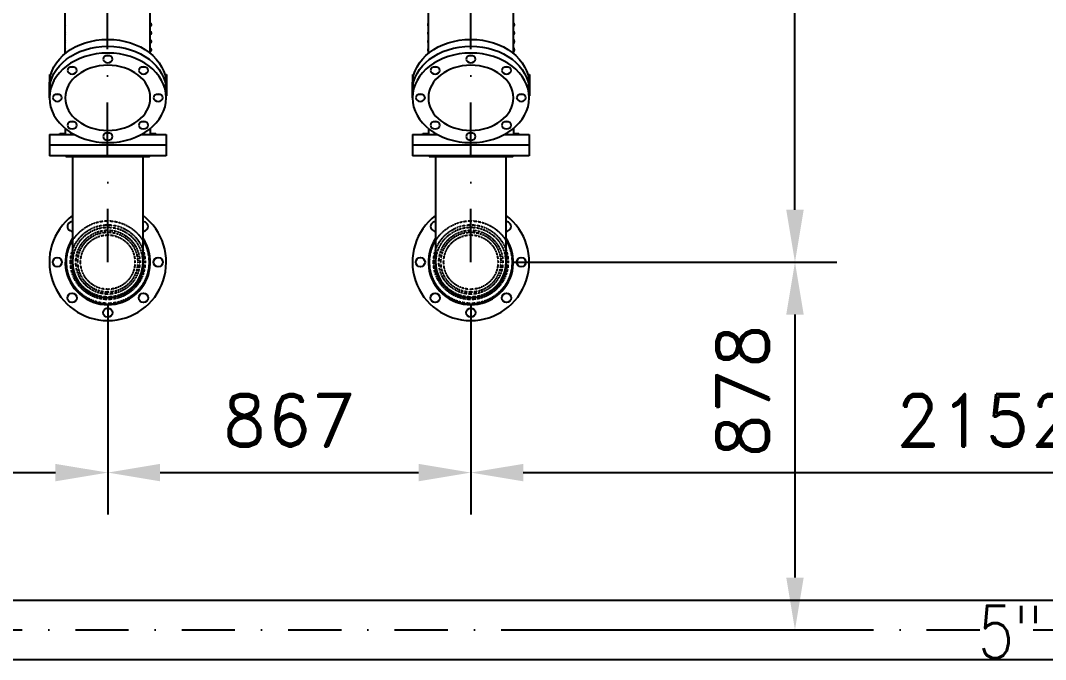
# Model space of a CAD drawing. Header units: millimetres. Extents: x -312439 to 477422, y -331570 to 212570.
# Drawn here: x 360834 to 363282, y 154862 to 156387 of the extents above; entities that cross this region are included whole.
import ezdxf

# ---------------------------------------------------------------- set-up
doc = ezdxf.new("R2010")
doc.units = ezdxf.units.MM
doc.linetypes.add('DASHDOT', pattern=[25.4, 12.7, -6.35, 0, -6.35])
doc.linetypes.add('DASHED', pattern=[0.75, 0.5, -0.25])
doc.layers.add('ARCONDTEXTO', color=4, linetype='Continuous')
doc.styles.add('ROMAND', font='ROMAND.SHX')
doc.styles.add('ROMANS', font='romans.shx', dxfattribs={"height": 187.5})
doc.dimstyles.new('1-50 (MILIMETRO)', dxfattribs={"dimscale": 0, "dimtxt": 125, "dimasz": 125, "dimexe": 100, "dimexo": 100, "dimgap": 50, "dimtad": 0, "dimdec": 0, "dimzin": 0, "dimdsep": 46, "dimtxsty": 'ROMAND', "dimcen": -390, "dimclrd": 1, "dimclre": 1, "dimclrt": 3, "dimadec": 0, "dimazin": 0, "dimtfac": 1, "dimtdec": 0, "dimtix": 1, "dimtmove": 2, "dimatfit": 2, "dimfxl": 1, "dimtvp": 1, "dimtolj": 1, "dimtzin": 0, "dimarcsym": 0})

# ---------------------------------------------------------------- blocks, each defined once
blk = doc.blocks.new('*D144')
at = {"color": 1, "lineweight": -2, "transparency": 16777216}
for p, q in [((360164, 155710.6), (360164, 155208.3)), ((361042.7, 155711.9), (361042.7, 155208.3)), ((360289, 155308.3), (360917.7, 155308.3))]:
    blk.add_line(p, q, dxfattribs=at)
at = {"color": 1, "transparency": 16777216}
for points in [[(360289, 155329.1), (360289, 155287.5), (360164, 155308.3)], [(360917.7, 155329.1), (360917.7, 155287.5), (361042.7, 155308.3)]]:
    blk.add_solid(points, dxfattribs=at)
at = {"layer": 'Defpoints', "color": 0, "transparency": 16777216}
for p in [(360164, 155810.6), (361042.7, 155811.9), (361042.7, 155308.3)]:
    blk.add_point(p, dxfattribs=at)
at = {"color": 3, "transparency": 16777216, "insert": (360603.4, 155433.3), "char_height": 125, "attachment_point": 5, "style": 'ROMAND'}
blk.add_mtext('\\A1;879', dxfattribs=at)
blk = doc.blocks.new('*D145')
at = {"color": 1, "lineweight": -2, "transparency": 16777216}
for p, q in [((361042.7, 155711.9), (361042.7, 155208.3)), ((361909.7, 155710.6), (361909.7, 155208.3)), ((361167.7, 155308.3), (361784.7, 155308.3))]:
    blk.add_line(p, q, dxfattribs=at)
at = {"color": 1, "transparency": 16777216}
for points in [[(361167.7, 155329.1), (361167.7, 155287.5), (361042.7, 155308.3)], [(361784.7, 155329.1), (361784.7, 155287.5), (361909.7, 155308.3)]]:
    blk.add_solid(points, dxfattribs=at)
at = {"layer": 'Defpoints', "color": 0, "transparency": 16777216}
for p in [(361042.7, 155811.9), (361909.7, 155810.6), (361909.7, 155308.3)]:
    blk.add_point(p, dxfattribs=at)
at = {"color": 3, "transparency": 16777216, "insert": (361476.2, 155433.3), "char_height": 125, "attachment_point": 5, "style": 'ROMAND'}
blk.add_mtext('\\A1;867', dxfattribs=at)
blk = doc.blocks.new('*D146')
at = {"color": 1, "lineweight": -2, "transparency": 16777216}
for p, q in [((364061.5, 155735.6), (364061.5, 155208.3)), ((361909.7, 155710.6), (361909.7, 155208.3)), ((362034.7, 155308.3), (363936.5, 155308.3))]:
    blk.add_line(p, q, dxfattribs=at)
at = {"color": 1, "transparency": 16777216}
for points in [[(362034.7, 155329.1), (362034.7, 155287.5), (361909.7, 155308.3)], [(363936.5, 155329.1), (363936.5, 155287.5), (364061.5, 155308.3)]]:
    blk.add_solid(points, dxfattribs=at)
at = {"layer": 'Defpoints', "color": 0, "transparency": 16777216}
for p in [(364061.5, 155835.6), (361909.7, 155810.6), (364061.5, 155308.3)]:
    blk.add_point(p, dxfattribs=at)
at = {"color": 3, "transparency": 16777216, "insert": (363137.4, 155433.3), "char_height": 125, "attachment_point": 5, "style": 'ROMAND'}
blk.add_mtext('\\A1;2152', dxfattribs=at)
blk = doc.blocks.new('*D28')
at = {"color": 1, "lineweight": -2, "transparency": 16777216}
for p, q in [((362420.5, 157770.2), (362783.7, 157770.2)), ((362683.7, 155935.6), (362683.7, 157645.2)), ((362009.7, 155810.6), (362783.7, 155810.6))]:
    blk.add_line(p, q, dxfattribs=at)
at = {"color": 1, "transparency": 16777216}
for points in [[(362662.8, 157645.2), (362704.5, 157645.2), (362683.7, 157770.2)], [(362662.8, 155935.6), (362704.5, 155935.6), (362683.7, 155810.6)]]:
    blk.add_solid(points, dxfattribs=at)
at = {"layer": 'Defpoints', "color": 0, "transparency": 16777216}
for p in [(362320.5, 157770.2), (362683.7, 157770.2), (361909.7, 155810.6)]:
    blk.add_point(p, dxfattribs=at)
at = {"color": 3, "transparency": 16777216, "insert": (362558.7, 156790.4), "char_height": 125, "attachment_point": 5, "rotation": 90, "style": 'ROMAND'}
blk.add_mtext('\\A1;1960', dxfattribs=at)
blk = doc.blocks.new('*D157')
at = {"color": 1, "lineweight": -2, "transparency": 16777216}
for p, q in [((362009.7, 155810.6), (362783.7, 155810.6)), ((362683.7, 155685.6), (362683.7, 155057.9)), ((362009.7, 154932.9), (362783.7, 154932.9))]:
    blk.add_line(p, q, dxfattribs=at)
at = {"color": 1, "transparency": 16777216}
for points in [[(362662.8, 155685.6), (362704.5, 155685.6), (362683.7, 155810.6)], [(362662.8, 155057.9), (362704.5, 155057.9), (362683.7, 154932.9)]]:
    blk.add_solid(points, dxfattribs=at)
at = {"layer": 'Defpoints', "color": 0, "transparency": 16777216}
for p in [(361909.7, 155810.6), (361909.7, 154932.9), (362683.7, 154932.9)]:
    blk.add_point(p, dxfattribs=at)
at = {"color": 3, "transparency": 16777216, "insert": (362558.7, 155503.1), "char_height": 125, "attachment_point": 5, "rotation": 90, "style": 'ROMAND'}
blk.add_mtext('\\A1;878', dxfattribs=at)

msp = doc.modelspace()

# ---------------------------------------------------------------- linework, layer by layer
at = {"color": 6, "linetype": 'DASHDOT', "ltscale": 10}
for p, q in [((361909.651, 155810.562), (361909.651, 157608.322)), ((361042.693, 155810.562), (361039.964, 157605.237))]:
    msp.add_line(p, q, dxfattribs=at)
at = {"color": 5, "linetype": 'Continuous', "extrusion": (0, 1, 0)}
for p, q in [((360941.193, 156308.764), (360941.193, 156559.612)), ((361144.193, 156308.764), (361144.193, 156559.612)), ((361808.151, 156308.764), (361808.151, 156559.612)), ((362011.151, 156308.764), (362011.151, 156559.612)), ((360904.043, 156258.662), (360906.521, 156258.662)), ((360904.043, 156247.234), (360904.043, 156258.662)), ((361178.864, 156258.662), (361183.043, 156258.662)), ((361183.043, 156258.662), (361183.043, 156207.862)), ((361771.001, 156258.662), (361773.48, 156258.662)), ((361771.001, 156247.234), (361771.001, 156258.662)), ((362045.822, 156258.662), (362050.001, 156258.662)), ((362050.001, 156258.662), (362050.001, 156207.862)), ((360903.193, 156202.802), (360903.193, 156235.456)), ((361182.193, 156202.802), (361182.193, 156235.456)), ((361182.193, 156233.262), (361183.043, 156233.262)), ((361770.151, 156202.802), (361770.151, 156235.456)), ((362049.151, 156202.802), (362049.151, 156235.456)), ((362049.151, 156233.262), (362050.001, 156233.262)), ((361183.043, 156207.862), (361182.193, 156207.862)), ((362050.001, 156207.862), (362049.151, 156207.862)), ((360903.193, 156115.412), (360962.405, 156115.412)), ((360903.193, 156115.412), (360903.193, 156064.612)), ((360928.193, 156117.362), (360941.193, 156117.362)), ((360928.193, 156115.412), (360928.193, 156117.362)), ((360941.193, 156129.494), (360941.193, 156115.412)), ((361122.98, 156115.412), (361182.193, 156115.412)), ((361144.193, 156129.494), (361144.193, 156115.412)), ((361144.193, 156117.362), (361157.193, 156117.362)), ((361157.193, 156115.412), (361157.193, 156117.362)), ((361182.193, 156115.412), (361182.193, 156064.612)), ((361770.151, 156115.412), (361829.364, 156115.412)), ((361770.151, 156115.412), (361770.151, 156064.612)), ((361795.151, 156117.362), (361808.151, 156117.362)), ((361795.151, 156115.412), (361795.151, 156117.362)), ((361808.151, 156129.494), (361808.151, 156115.412)), ((361989.938, 156115.412), (362049.151, 156115.412)), ((362011.151, 156129.494), (362011.151, 156115.412)), ((362011.151, 156117.362), (362024.151, 156117.362)), ((362024.151, 156115.412), (362024.151, 156117.362)), ((362049.151, 156115.412), (362049.151, 156064.612)), ((361182.193, 156090.012), (360903.193, 156090.012)), ((362049.151, 156090.012), (361770.151, 156090.012)), ((361182.193, 156064.612), (360903.193, 156064.612)), ((360942.793, 156063.012), (360941.193, 156064.612)), ((360942.793, 156063.012), (361142.593, 156063.012)), ((360958.543, 156063.012), (360958.543, 155810.562)), ((361126.843, 155810.562), (361126.843, 156063.012)), ((361142.593, 156063.012), (361144.193, 156064.612)), ((362049.151, 156064.612), (361770.151, 156064.612)), ((361809.751, 156063.012), (361808.151, 156064.612)), ((361809.751, 156063.012), (362009.551, 156063.012)), ((361825.501, 156063.012), (361825.501, 155810.562)), ((361993.801, 155810.562), (361993.801, 156063.012)), ((362009.551, 156063.012), (362011.151, 156064.612)), ((358932.512, 155003.562), (366571.953, 155003.562)), ((358932.512, 154862.262), (366571.953, 154862.262))]:
    msp.add_line(p, q, dxfattribs=at)
at = {"color": 6, "linetype": 'DASHDOT', "ltscale": 10, "extrusion": (0, 1, 0)}
msp.add_line((358932.512, 154932.912), (366571.953, 154932.912), dxfattribs=at)
at = {"color": 5, "linetype": 'DASHED'}
for centre, radius in [((361042.693, 155810.562), 98.507), ((361042.693, 155810.562), 89), ((361909.651, 155810.562), 98.507), ((361909.651, 155810.562), 89), ((361042.693, 155810.562), 83.281), ((361042.693, 155810.562), 76.238), ((361042.693, 155810.562), 71.519), ((361042.693, 155810.562), 64.902), ((361909.651, 155810.562), 83.281), ((361909.651, 155810.562), 76.238), ((361909.651, 155810.562), 71.519), ((361909.651, 155810.562), 64.902)]:
    msp.add_circle(centre, radius, dxfattribs=at)
at = {"color": 5, "linetype": 'Continuous'}
for centre in [(360922.193, 155810.562), (361163.193, 155810.562), (361789.151, 155810.562), (362030.151, 155810.562), (360957.486, 155725.356), (361127.899, 155725.356), (361824.445, 155725.356), (361994.857, 155725.356), (361042.693, 155690.062), (361909.651, 155690.062)]:
    msp.add_circle(centre, 11.1, dxfattribs=at)
for centre, radius, start, end in [((360945.036, 156377.285), 5, 140.233059, 219.766941), ((360945.036, 156357.285), 5, 140.233059, 219.766941), ((361142.049, 156377.285), 5, 295.382089, 64.617911), ((361142.049, 156357.285), 5, 295.382089, 64.617911), ((361811.994, 156377.285), 5, 140.233059, 219.766941), ((361811.994, 156357.285), 5, 140.233059, 219.766941), ((362009.008, 156377.285), 5, 295.382089, 64.617911), ((362009.008, 156357.285), 5, 295.382089, 64.617911), ((360945.036, 156337.285), 5, 140.233059, 219.766941), ((361142.049, 156337.285), 5, 295.382089, 64.617911), ((361811.994, 156337.285), 5, 140.233059, 219.766941), ((362009.008, 156337.285), 5, 295.382089, 64.617911), ((360945.036, 156317.285), 5, 140.233059, 219.766941), ((361142.049, 156317.285), 5, 295.382089, 64.617911), ((361811.994, 156317.285), 5, 140.233059, 219.766941), ((362009.008, 156317.285), 5, 295.382089, 64.617911), ((361042.693, 155810.562), 139.5, 127.10128, 52.89872), ((361909.651, 155810.562), 139.5, 127.10128, 52.89872), ((360957.486, 155895.768), 11.1, 84.538999, 275.460976), ((361127.899, 155895.768), 11.1, 264.538999, 95.460996), ((361824.445, 155895.768), 11.1, 84.538999, 275.460976), ((361994.857, 155895.768), 11.1, 264.538999, 95.460996), ((361042.693, 155810.562), 101.5, 146.002712, 33.997288), ((361042.693, 155810.562), 99.9, 147.388298, 32.611702), ((361909.651, 155810.562), 101.5, 146.002712, 33.997288), ((361909.651, 155810.562), 99.9, 147.388298, 32.611702), ((361042.693, 155810.562), 85.5, 169.804828, 10.195172), ((361909.651, 155810.562), 85.5, 169.804828, 10.195172), ((361042.693, 155810.562), 84.15, 180, 0), ((361909.651, 155810.562), 84.15, 180, 0)]:
    msp.add_arc(centre, radius, start, end, dxfattribs=at)
at = {"color": 5, "linetype": 'Continuous', "extrusion": (-5.74567e-63, 2.18953e-47, -1)}
for centre in [(361042.693, 156235.456), (361909.651, 156235.456), (361042.693, 156219.129), (361909.651, 156219.129)]:
    msp.add_ellipse(centre, major_axis=(-139.5, 0), ratio=0.76604444, start_param=0, end_param=3.14159265, dxfattribs=at)
for centre in [(361042.693, 156202.802), (361909.651, 156202.802)]:
    msp.add_ellipse(centre, major_axis=(-139.5, 0), ratio=0.76604444, dxfattribs=at)
at = {"color": 5, "linetype": 'Continuous', "extrusion": (0, 0, -1)}
for centre in [(361042.693, 156295.11), (361909.651, 156295.11), (360957.486, 156268.074), (361127.899, 156268.074), (361824.445, 156268.074), (361994.857, 156268.074), (360922.193, 156202.802), (361163.193, 156202.802), (361789.151, 156202.802), (362030.151, 156202.802), (360957.486, 156137.53), (361127.899, 156137.53), (361824.445, 156137.53), (361994.857, 156137.53), (361042.693, 156110.494), (361909.651, 156110.494)]:
    msp.add_ellipse(centre, major_axis=(-11.1, 0), ratio=0.76604444, dxfattribs=at)
for centre in [(361042.693, 156311.437), (361909.651, 156311.437), (360957.486, 156284.401), (361127.899, 156284.401), (361824.445, 156284.401), (361994.857, 156284.401), (360922.193, 156219.129), (361163.193, 156219.129), (361789.151, 156219.129), (362030.151, 156219.129), (360957.486, 156153.857), (361127.899, 156153.857), (361824.445, 156153.857), (361994.857, 156153.857), (361042.693, 156126.82), (361909.651, 156126.82)]:
    msp.add_ellipse(centre, major_axis=(-11.1, 0), ratio=0.76604444, start_param=4.42877682, end_param=4.99600114, dxfattribs=at)
at = {"color": 5, "linetype": 'Continuous', "extrusion": (-4.0221e-63, 2.18953e-47, -1)}
for centre in [(361042.693, 156202.802), (361909.651, 156202.802)]:
    msp.add_ellipse(centre, major_axis=(101.5, 0), ratio=0.76604444, dxfattribs=at)

# ---------------------------------------------------------------- texts
at = {"layer": 'ARCONDTEXTO', "linetype": 'Continuous', "lineweight": -3, "style": 'ROMANS', "width": 0.8}
msp.add_text('5"', height=125, dxfattribs=at).set_placement((363121.09, 154865.502))

# ---------------------------------------------------------------- dimensions: what is measured, and where the dimension line sits
dim = msp.add_linear_dim(base=(362683.656, 157770.223), p1=(361909.651, 155810.562), p2=(362320.453, 157770.223), angle=90, dimstyle='1-50 (MILIMETRO)', override={"dimscale": 1})
dim.commit()
dim.dimension.update_dxf_attribs({"geometry": '*D28', "text_midpoint": (362558.656, 156790.392)})
dim = msp.add_linear_dim(base=(364061.477, 155308.315), p1=(361909.651, 155810.562), p2=(364061.477, 155835.562), dimstyle='1-50 (MILIMETRO)', override={"dimscale": 1})
dim.commit()
dim.dimension.update_dxf_attribs({"geometry": '*D146', "text_midpoint": (363137.437, 155433.315), "dimtype": 160})
for base, p1, p2, picture, middle in [((361042.69, 155308.315), (360164.018, 155810.562), (361042.69, 155811.898), '*D144', (360603.354, 155433.315)), ((361909.651, 155308.315), (361042.69, 155811.898), (361909.651, 155810.562), '*D145', (361476.171, 155433.315))]:
    dim = msp.add_linear_dim(base=base, p1=p1, p2=p2, dimstyle='1-50 (MILIMETRO)', override={"dimscale": 1})
    dim.commit()
    dim.dimension.update_dxf_attribs({"geometry": picture, "text_midpoint": middle})
dim = msp.add_linear_dim(base=(362683.656, 154932.912), p1=(361909.651, 155810.562), p2=(361909.651, 154932.912), angle=90, dimstyle='1-50 (MILIMETRO)', override={"dimscale": 1})
dim.commit()
dim.dimension.update_dxf_attribs({"geometry": '*D157', "text_midpoint": (362558.656, 155503.124), "dimtype": 160})

doc.saveas('drawing.dxf')
